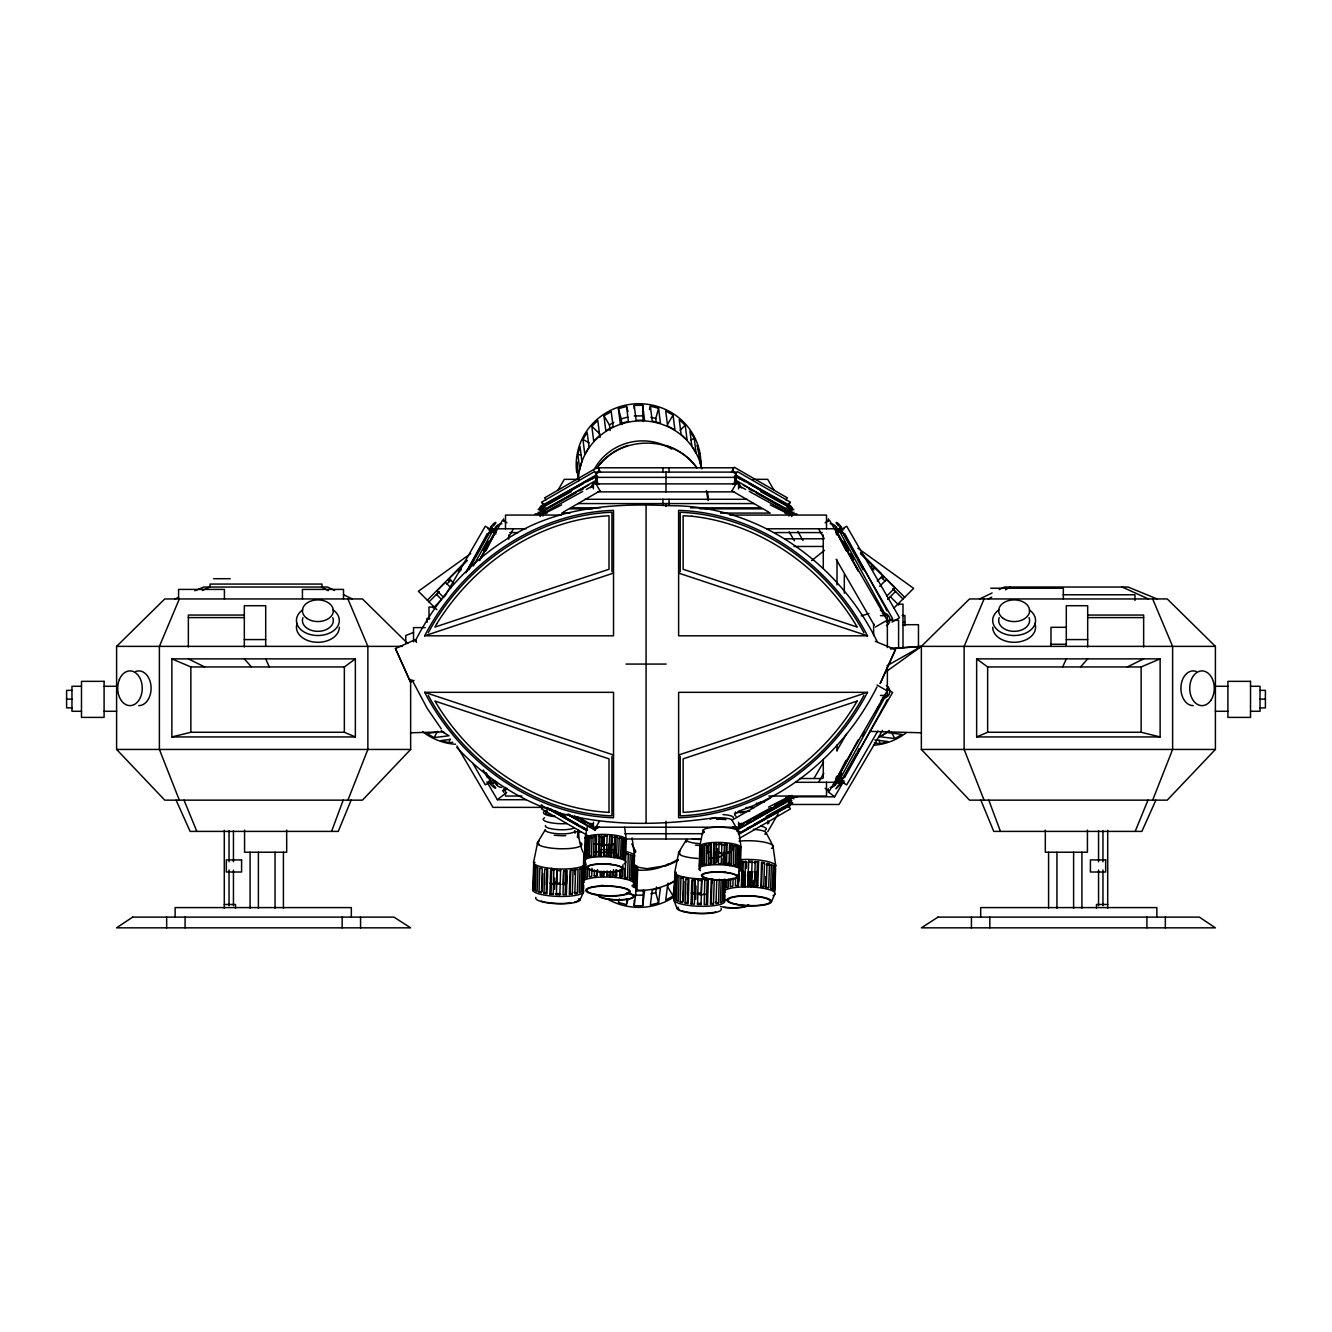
<?xml version="1.0" encoding="UTF-8"?>
<svg xmlns="http://www.w3.org/2000/svg" width="1332" height="1332" viewBox="0 0 1332 1332"><rect width="100%" height="100%" fill="white"/><g stroke="black" fill="none" stroke-linecap="round" stroke-linejoin="round"><path stroke-width="1.5" d="M578.754 830.236L578.271 838.061M636.113 890.775L644.571 890.875L642.69 905.793L634.232 905.693L634.248 900.415M642.69 905.793L643.423 889.626M532.883 887.695L533.633 864.535M556.393 894.555L556.41 893.539L559.873 893.655L559.856 894.671L556.393 894.555L557.176 869.613M556.56 884.098L556.576 883.083L560.039 883.199L560.023 884.198L556.56 884.098L557.009 870.129M583 879.936L583.749 856.792M583.566 889.277L583.699 885.281M584.382 859.057L584.998 840.242M604.278 835.863L603.629 856.143L604.278 835.863L607.092 835.947L604.262 836.679M626.207 841.524L625.091 877.305L627.538 877.938L628.304 854.012L625.873 853.379M634.432 858.374L633.616 885.747L635.014 886.346L635.647 866.882L634.248 866.283M637.046 888.144L637.662 869.313M674.042 897.552L674.808 874.391M697.568 904.411L697.568 903.396L701.048 903.512L701.032 904.511L697.568 904.411L698.184 878.97M698.351 879.47L698.334 880.469L701.798 880.585L701.814 879.57L701.032 904.511M699.15 867.065L699.766 848.251M701.198 894.055L701.215 893.056L697.735 892.939L697.718 893.955L701.198 894.055L701.664 879.087M719.047 843.872L721.844 844.788L719.047 843.872L718.398 864.152L721.228 863.419M724.158 889.793L724.491 879.819M724.725 899.133L724.858 895.137M740.359 868.364L740.975 849.533M747.835 886.196L747.851 885.181L751.331 885.297L751.315 886.313L747.835 886.196L748.634 861.255L752.097 861.354L752.081 862.37L748.617 862.27L748.634 861.255M751.115 873.742A20.796 4.695 1.8 0 0 748.418 872.593L748.467 871.711L751.931 871.827M774.841 891.374L775.607 868.231M539.01 892.057L539.776 868.114L542.224 868.747L541.458 892.69L539.01 892.057L542.191 891.441L542.773 873.492M543.972 893.206L544.738 869.263L547.735 869.746L546.969 893.689L543.972 893.206L546.22 892.39L546.986 868.464M546.353 884.614L546.669 874.641M547.136 883.366L547.385 875.39M550.665 870.112L555.194 869.48L550.665 870.112L549.9 894.055L553.246 894.355L553.879 869.113M551.731 868.231L551.065 893.106L549.9 894.055A21.062 4.762 1.8 0 1 553.429 893.922M551.215 884.198L554.562 884.098L554.761 878.104M554.545 889.426L554.811 881.451M559.856 894.671L560.639 869.713M563.569 871.411L563.186 883.382L566.533 883.699L566.799 875.723M565.817 870.678L565.367 884.631L562.021 884.331M566 869.613L565.218 893.556L566.366 894.571L567.132 870.629L563.786 870.728L563.02 894.671L566.366 894.571M572.31 894.088L573.076 870.146L570.862 869.213L570.096 893.139L572.31 894.088L569.313 894.388L570.079 870.445L573.076 870.146M574.725 874.491L574.925 868.497M577.305 893.256L578.071 869.313L575.607 869.796L574.841 893.722L577.305 893.256L574.159 892.44M584.099 859.506L583.133 890.758L582.217 891.491L582.983 867.548L583.899 866.832M586.013 863.919L585.564 877.888L587.312 877.255L587.628 867.282M588.511 837.412L587.878 856.876L586.463 857.392L587.096 837.928L591.658 837.928M589.46 856.459L590.093 837.012L592.091 836.613L591.458 856.076L589.46 856.459L592.024 857.125M589.51 868.764L589.243 876.739L591.708 876.273L591.974 868.298M594.139 836.33L593.523 855.777L595.97 855.544L596.586 836.08L594.139 836.33L595.953 837.095L595.321 856.559M596.47 876.856L594.238 875.907L594.438 869.929M596.52 874.858L596.653 870.878M597.435 869.629L597.252 875.607L594.238 875.907M598.984 835.93L599.916 836.762L599.283 856.21L598.351 855.394L598.984 835.93L602.63 836.679L602.33 846.403M598.717 848.667L598.851 844.771L602.514 844.255L598.851 844.771M600.316 871.444L600.183 875.424L603.546 875.324L603.662 871.344M600.832 855.477L600.965 851.498M601.714 835.847L601.082 855.311L598.351 855.394M601.182 856.709L601.381 850.865M601.331 876.439L601.631 871.394M603.18 876.09L603.296 872.194M604.179 855.377L604.312 851.398L605.444 852.413L602.097 852.513M603.679 876.639L603.929 871.294M606.46 856.226L607.092 835.947M606.676 876.339L607.026 870.845M607.675 875.557L607.808 871.661M608.075 856.326L608.574 844.455L612.237 845.187L608.574 844.455M610.139 876.456L610.289 871.461M610.789 856.576L611.421 837.112L612.37 836.346L611.738 855.81L609.024 855.56L609.656 836.096L612.37 836.346M610.322 875.923L610.489 870.962M610.922 856.043L611.305 844.371M612.137 876.573L612.27 872.593M613.503 869.646L613.303 875.64L616.649 875.94L616.849 869.962M613.885 857.691L614.751 836.646L617.182 837.045L616.566 856.509L614.735 857.159M614.252 856.726L614.618 845.037L612.82 844.272L615.267 844.038M614.818 857.658L615.367 837.695L617.182 837.045M615.351 875.324L615.484 871.428M615.85 869.846L615.484 876.889L616.649 875.94M618.015 857.941L618.131 854.045M619.78 870.329L619.58 876.306L622.577 876.789L622.96 864.834M619.746 876.656L619.929 870.678M621.228 837.978L620.595 857.442L618.614 856.926L619.23 837.462L621.228 837.978L618.631 838.477M620.329 877.605L620.595 869.629M620.679 877.522L620.928 869.729M624.691 868.581L624.358 878.554L627.538 877.938M636.013 887.994L636.629 867.448L635.947 889.942M674.475 896.836L674.675 890.858M675.058 878.887L676.157 872.177M680.952 877.971L683.399 878.604L682.617 902.547L680.186 901.914L680.952 877.971L684.132 877.355M683.999 881.351L683.349 901.298L680.186 901.914M685.131 903.063L685.913 879.12L688.161 878.321L687.395 902.247L685.131 903.063L688.128 903.546L688.91 879.603L685.913 879.12M687.512 894.455L687.828 884.481M695.187 880.286L694.405 904.212L691.058 903.912L691.841 879.969L696.353 879.336M693.006 879.037L692.24 902.963L691.058 903.912M692.374 894.055L695.737 893.955L694.588 892.939L695.038 878.97M695.72 899.283L695.987 885.963M704.228 864.485L704.861 845.021L706.859 844.621L706.226 864.085L704.228 864.485L706.793 865.134M704.811 879.287L704.178 904.528L707.525 904.428L708.308 880.485L707.159 879.47L706.393 903.412L707.525 904.428M707.175 853.462L707.425 845.687L704.861 845.021M708.907 844.338L708.291 863.802L710.739 863.552L711.355 844.088L708.907 844.338L710.722 845.104L710.089 864.568M710.855 864.168L711.221 852.497L708.79 852.097L710.622 851.431M711.771 883.249L711.887 879.253M712.021 879.053L711.255 902.996L713.486 903.945L714.252 880.002L711.238 880.302L710.472 904.245L713.486 903.945M713.752 843.939L713.12 863.402L715.85 863.319L716.483 843.872L713.752 843.939L717.399 844.688L716.483 843.872M714.052 864.235L714.685 844.771M714.185 863.702L714.568 852.014L717.282 852.28L713.619 852.78L714.568 852.014M716.966 862.004L717.282 848.584M716.783 879.653L716.017 903.579L718.464 903.113L719.247 879.17M721.228 864.235L721.861 843.955M721.112 880.652L720.412 902.597L722.16 901.964L722.86 880.036M722.843 864.335L723.159 858.308M723.959 863.019L724.275 853.279L727.006 853.213L723.343 852.463M724.092 879.403L723.393 901.348L724.292 900.615L724.908 879.12M725.557 864.585L726.19 845.137L727.139 844.371L726.506 863.819L723.792 863.569L724.425 844.122L727.139 844.371M725.757 880.385L724.591 889.093M726.989 879.753L726.723 887.728L728.471 887.112L728.721 879.137M729.02 864.734L729.52 844.654L731.951 845.054L731.335 864.518L729.503 865.167M729.586 865.667L730.136 845.72L731.951 845.054M730.669 878.621L730.419 886.596L732.883 886.13L733.133 878.138M733.283 850.382L733.416 846.486L735.997 845.987L735.364 865.45L732.783 865.95M735.664 877.788L735.397 885.763L738.411 885.464L738.927 869.513M737.628 886.712L738.144 874.558M738.278 881.884L738.544 874.108M738.694 881.834L738.96 873.842M740.009 869.563L739.943 847.668L740.026 867.765M745.853 886.196L741.358 885.281L742.124 861.354L746.619 862.27L746.42 868.248M742.49 886.296L743.273 862.353L742.124 861.354M742.607 887.245L743.123 871.278M742.973 886.479L743.423 872.843M745.47 861.255L744.705 885.181L741.358 885.281M745.021 886.896L745.237 874.525M748.001 886.679L748.467 871.711M748.634 885.98L749.017 874.292L750.415 874.891L750.033 886.563M751.015 887.145L751.398 875.457M751.315 886.313L752.097 861.354M751.464 886.796L751.914 872.826L748.451 872.726M753.496 880.452L753.296 886.429L757.825 885.797L758.591 861.854L754.062 862.503L758.591 861.854M753.479 885.78L753.596 881.801M754.478 885.497L755.244 861.554M754.611 886.796L755.061 872.843M757.409 862.803L756.643 886.746L757.825 885.797M756.826 885.68L757.209 873.725M760.905 886.513L761.521 862.237L764.518 862.72L763.752 886.646L761.504 887.462L762.27 863.519L764.518 862.72M765.534 888.411L765.917 876.456M769.48 863.869L768.697 887.795L766.266 887.162L767.032 863.236L769.48 863.869L766.3 864.485M771.394 864.501L770.629 888.427L772.36 889.16L773.126 865.234L767.515 864.884M577.355 837.328L578.288 829.869L577.922 833.632M627.255 899.033L626.556 904.628L618.398 902.413L619.347 899.033M634.232 905.693L635.88 892.64M658.557 902.88L660.422 887.944L652.247 889.976L650.382 904.894L658.557 902.88L655.76 892.623L656.476 887.029M668.115 883.116L667.648 886.846L673.06 896.07L665.717 900.082L667.598 885.147L674.941 881.135M673.06 896.07L674.708 882.999M501.864 523.709A6.86 6.86 0 0 0 495.221 528.787L495.937 532.467M830.136 787.395A6.86 6.86 0 0 0 836.779 782.3L836.063 778.637M741.025 478.887L743.123 480.219M786.762 513.403L788.977 513.22A3.979 3.979 0 0 1 791.791 516.033M585.064 837.878L587.462 826.123M699.833 845.887L703.03 830.219M450.399 739.393L441.075 740.575L449.001 742.723L449.883 739.21M577.838 454.378L580.003 446.436L581.884 461.372L579.72 469.297L577.838 454.378L581.351 455.244M649.45 409.607L650.382 406.193L658.557 408.225L660.422 423.143L652.247 421.128L650.382 406.193M656.243 422.194L655.76 418.464L658.557 408.225M627.022 902.929L627.988 899.55M841.008 783.965L835.98 788.711L838.527 785.131M881.135 700.599L885.447 695.737L882.367 697.735M886.429 701.331L887.212 699.883M544.422 506.893L543.506 506.926M544.422 512.154L543.506 512.204M786.363 806.276L788.378 805.177M789.859 799.916L792.69 797.418L790.609 798.884M789.859 805.194L792.707 802.83L790.609 804.162M880.435 610.605C883.616 609.956 887.994 618.93 882.367 613.353M331.551 831.401L343.206 800.149M895.47 649.55L880.219 683.466L895.47 649.55L875.257 641.341M347.918 800.149L367.865 749.45L367.865 646.37L347.918 598.95M1152.663 800.149L1172.61 749.45L1172.61 646.37L1152.663 598.95M1135.18 831.401L1147.968 800.149M351.132 800.149L338.261 831.401L190.11 831.401L176.107 800.149M179.337 598.95L159.39 646.37L159.39 749.45L179.337 800.149M984.082 598.95L964.135 646.37L964.135 749.45L984.082 800.149M1155.893 800.149L1141.89 831.401L993.739 831.401L980.868 800.149M579.936 900.049L583.499 892.174M771.228 902.164A22.244 5.028 1.8 0 0 740.742 895.887A22.244 5.028 1.8 0 0 735.58 904.378A22.244 5.028 1.8 0 0 771.228 902.164L774.774 894.272M1062.653 666.949L1066.299 658.874M486.03 550.682L496.02 530.902M845.97 760.405L835.98 780.202M493.473 525.957C502.064 516.25 483.483 529.72 495.221 528.787L495.221 532.35A6.86 6.86 0 0 0 495.904 533.999M492.374 529.254L489.177 533.383L490.942 532.567M834.531 784.831L839.227 780.402M840.942 780.669L842.573 777.672M438.145 732.017L426.956 733.433L434.099 737.628L437.545 731.318M465.8 572.777L487.429 533.416M489.127 530.336L491.358 526.273M468.831 569.88L474.741 559.157M475.441 557.858L489.477 532.317M473.393 565.983L493.04 530.203L495.937 527.139M483.433 550.266L488.345 541.308M493.256 532.367L495.221 528.787M480.685 557.792L495.704 530.469M479.603 560.606L495.604 531.485M836.396 779.603L858.291 739.76M836.296 780.635L851.315 753.296M886.646 689.06L892.59 692.49L839.743 784.015L836.779 782.3L841.691 773.359M862.337 735.797L864.302 732.217M877.072 708.957L879.037 705.377M838.96 780.902L885.414 696.32M842.523 778.77L856.559 753.229M857.259 751.947L859.24 748.368M840.642 784.831L842.873 780.752M844.571 777.672L887.112 700.249M415.184 641.192C437.096 598.101 470.379 560.589 512.104 535.864C559.473 506.543 616.533 503.046 670.712 505.727C758.724 505.194 839.01 563.669 876.972 641.192M424.658 635.814C460.905 565.884 533.466 512.803 613.536 510.389L613.536 635.814L424.658 635.814L613.536 573.093M428.255 632.75C464.402 565.717 534.665 515.234 611.954 512.271L611.954 571.761M863.902 695.387C827.755 762.42 757.492 812.903 680.202 815.867L680.202 756.376M867.498 692.324C831.251 762.254 758.691 815.334 678.621 817.748L678.621 692.324L867.498 692.324L678.621 755.028M876.972 686.946C848.334 743.822 798.817 790.992 737.945 811.421M542.873 506.959L545.071 504.628L576.073 487.595M542.873 512.221L545.071 509.89L576.073 492.857M741.275 826.423L742.374 826.356M741.275 831.684L742.007 831.934M787.012 797.169L788.977 797.868A3.979 3.979 0 0 0 791.391 796.02M444.871 596.237L485.281 526.24L491.225 529.686M466.35 571.944L492.257 527.072M479.853 559.49L502.53 520.213L506.926 522.76M508.225 537.795L513.386 528.854M558.041 490.126L564.269 479.337L578.804 479.337M731.318 472.41L734.298 467.232L787.395 497.885L785.913 499.816M733.233 472.294L733.815 471.278M734.365 476.706L737.362 471.545L790.442 502.197L788.461 505.644M734.881 479.037L736.879 475.574L792.69 508.408L790.425 505.71L741.375 478.754M734.948 480.436L735.947 478.704M734.365 481.984L737.362 476.806L790.442 507.459L788.461 510.905M734.881 484.299L736.879 480.852L792.69 513.686L790.425 510.988L743.189 485.015M732.034 490.759L735.947 483.982M596.053 827.122L599.45 821.228M595.188 830.119L597.119 826.789M789.377 507.242L790.425 505.71M789.893 509.607L790.892 507.892M785.947 513.619A3.979 3.979 0 0 1 786.912 513.22L788.977 513.22L790.425 510.988M791.441 516.533L793.939 512.187M767.732 831.751L778.121 813.785M818.614 782.234L823.775 773.309M837.179 750.099L846.453 734.032M877.805 731.018L846.719 784.848L840.775 781.418M814.102 778.204L823.509 762.17M791.291 796.802L834.631 796.802L844.055 780.735M882.5 730.419L839.027 804.478L789.593 804.478M582.95 439.46L587.146 432.317L589.027 447.252L584.815 454.395L582.95 439.46L589.26 442.923M667.648 424.242L673.06 415.035L665.717 411.022L667.598 425.94L674.941 429.953L673.06 415.035M542.84 503.08L542.707 504.095M542.84 508.358L542.707 509.357M545.221 505.461L545.071 504.628M545.221 510.739L545.371 509.74M544.239 512.454L543.306 513.569M788.011 798.284L790.409 796.436L788.144 799.133L738.877 826.14L740.292 823.959M787.095 799.983L786.296 801.381L788.378 799.899M1080.552 666.949L1087.678 658.874M542.757 507.609L541.591 509.39L542.923 508.658M588.877 480.219L590.975 478.887M789.243 803.496L790.409 801.697L789.077 802.43M410.639 679.353L410.639 749.45L362.471 800.149L164.768 800.149L116.6 749.45L116.6 646.37L164.768 598.95L362.471 598.95L407.725 643.489M1215.4 749.45L1167.232 800.149L969.529 800.149L921.361 749.45L921.361 646.37L969.529 598.95L1167.232 598.95L1215.4 646.37L1215.4 749.45L921.361 749.45M427.322 600.199L466.916 560.322M467.232 560.539L447.885 579.886L449.45 581.451M429.004 601.881L439.294 591.608M446.636 584.248L450.765 580.136M433.25 608.008L441.658 599.583L436.48 594.405M597.136 467.798C620.396 434.898 673.542 434.898 696.803 467.798M872.293 565.151L870.728 566.716L873.975 569.963M872.81 568.797L874.375 567.232M877.255 581.185L882.8 575.657M882.55 578.538L884.115 576.972L860.489 553.346M879.719 586.296L886.579 579.437L894.987 587.862L886.812 596.037M887.628 599.383L895.52 591.508M893.755 608.225L913.619 588.361L857.908 548.218M591.841 426.307L597.802 420.446L599.666 435.381L593.722 441.242L591.841 426.307L599.583 433.699L600.049 437.429M680.103 430.303L685.231 425.258L679.237 419.53L681.102 434.465L687.112 440.193L685.231 425.258M544.155 511.871C538.378 516.982 546.453 513.403 535.064 513.919M788.128 797.102L768.497 807.092M787.845 804.495L788.86 803.845M534.981 862.32L534.082 863.053L533.283 889.193L534.165 889.992L534.931 866.05L534.049 865.267M584.731 858.491L586.097 838.444L585.414 860.922M614.085 851.697L612.903 852.647L616.25 852.946M633.1 859.806L634.015 859.073M699.5 866.499L700.865 846.453L700.182 868.947M774.275 869.663L775.174 868.93M811.638 560.622L824.475 550.332M486.896 781.867L497.369 799.716L506.61 792.507M171.878 658.874L190.859 666.949L344.355 666.949L355.361 658.874L355.361 736.946L171.878 736.946L171.878 658.874L355.361 658.874M470.729 553.563L418.381 591.258L436.896 609.773M886.113 671.711L921.361 646.37L1215.4 646.37M541.575 505.71L539.31 508.408L541.575 505.71L590.625 478.754M541.575 510.988L539.31 513.686L541.575 510.988L588.811 485.015M739.377 825.923L741.308 823.243M766.183 816.466L788.494 804.162M894.888 738.611L902.03 734.398L887.112 732.533L879.969 736.729L894.888 738.611L891.441 732.3M563.12 512.187L600.033 490.875M825.074 522.76L829.47 520.213L887.212 620.196L875.307 627.072M836.063 532.467L836.779 528.787C848.501 529.587 829.919 516.317 838.527 525.957M840.775 529.686L846.719 526.24L899.55 617.765L892.074 622.094M491.225 781.418L485.281 784.848L472.86 763.319M501.864 787.395A6.86 6.86 0 0 1 495.221 782.3L492.257 784.015L486.03 773.259M502.53 790.892L506.926 788.344M886.646 622.027L892.59 618.597L839.743 527.072M770.629 797.901L731.967 820.229L735.947 827.122M736.879 830.236L789.959 799.6L788.494 797.035M739.127 833.266L790.442 803.629L788.461 800.182M738.644 834.498L789.959 804.861L789.377 803.862M739.127 838.527L790.442 808.907L788.461 805.46M603.929 415.817L611.238 411.638L613.12 426.556L605.81 430.736L603.929 415.817L609.423 424.908L610.123 430.502M609.423 424.908L613.802 422.394M691.075 440.01L694.222 438.211L689.976 431.168L691.841 446.087L696.103 453.146L694.222 438.211M496.553 526.689L497.469 526.273M886.929 665.8L921.361 646.37L890.425 648.484M577.588 486.763L583.299 483.616M586.913 481.635L590.526 479.653M543.856 506.693L571.228 491.641M579.686 490.875L583.299 488.894M540.209 516.033A3.979 3.979 0 0 1 543.023 513.22L582.767 491.391M586.38 489.41L589.993 487.429M740.192 824.675L770.912 807.791M774.525 805.81L788.977 797.868L788.977 796.02M739.959 827.005L743.572 825.024M747.185 823.043L750.798 821.061M754.128 819.23L786.929 801.198M741.375 827.072L790.425 800.116M746.902 828.471L750.515 826.473M754.128 824.491L786.929 806.476M741.375 832.333L790.425 805.377M544.588 513.436L561.671 504.928M988.294 598.95L991.707 597.119M1005.394 589.776L1010.522 587.029M637.445 867.182L646.969 868.697L666 865.667L678.021 859.556M1127.355 666.949L1143.639 658.874M979.686 598.95L992.09 592.99M999.2 589.593L1004.511 587.029L1128.087 587.029L1157.075 598.95M202.381 590.442L209.923 587.029L210.056 584.065L321.978 584.065L321.978 587.029M414.069 680.419L410.472 682.034L395.454 648.551L415.218 639.66L416.483 642.257M976.639 736.946L987.645 732.267L1141.141 732.267L1160.122 736.946L1160.122 658.874L976.639 658.874L976.639 736.946L1160.122 736.946M976.639 658.874L987.645 666.949L1141.141 666.949L1160.122 658.874M174.925 598.95L178.555 597.452M194.855 590.759L203.913 587.029L327.489 587.029L334.582 590.442M413.536 632.5L405.794 635.481L405.794 643.406M594.022 844.088L595.854 843.422M596.453 844.471L598.284 843.822M727.488 863.802L729.237 863.169M727.072 864.784L731.335 864.518M788.494 506.926L787.578 506.893M788.494 512.204L787.578 512.154M861.138 615.9L868.88 613.602M626.556 406.46L628.421 421.395L620.262 423.609L618.398 408.674L626.556 406.46L627.988 411.555M621.961 424.458L621.245 418.864L627.772 417.082M874.375 743.006L879.986 743.706L887.911 741.541L874.858 739.909M650.865 893.839L655.76 892.623M171.878 736.946L190.859 732.267L344.355 732.267L355.361 736.946M625.141 854.628L628.304 854.012M489.427 777.672L491.058 780.669M715.883 817.515C662.553 825.324 606.31 827.089 554.195 811.421C516.999 798.767 483.616 776.256 456.909 747.535M597.119 484.299L595.121 480.852L542.041 511.505L543.023 513.22L545.238 513.403M434.099 737.628L449.017 735.747L441.874 731.551M449.001 742.723L452.73 742.257M595.004 851.981L598.018 851.681M730.036 852.047L727.588 852.28L729.387 853.063M747.252 875.207L750.415 874.891M890.342 648.834L921.361 646.37M599.916 836.762L602.63 836.679M607.958 863.902L610.672 863.835M743.273 862.353L746.619 862.27M722.727 871.927L725.441 871.844M753.929 871.827L757.275 871.727M550.066 883.183L554.562 884.098M708.308 880.485L703.812 879.57M691.241 893.039L694.588 892.939M410.639 732.783L443.723 731.884M634.232 405.394L642.69 405.294L644.571 420.229L636.113 420.329L634.232 405.394L634.248 408.924M634.265 415.967L642.723 415.867L643.423 421.478M753.196 479.337L767.732 479.337L773.959 490.126M597.568 491.858L734.432 491.858M585.031 499.284L746.969 499.284M577.872 503.579L754.128 503.579M571.728 507.825L600.416 507.825M690.592 507.825L760.272 507.825M569.979 508.857L592.773 508.857M699.849 508.857L762.021 508.857M538.128 509.607L541.075 509.607M790.925 509.607L793.872 509.607M547.169 513.086L543.023 513.086L543.023 516.033M561.688 513.086L569.979 513.086M720.579 513.086L770.312 513.086M784.831 513.086L788.977 513.086L788.977 516.033M543.023 513.22L545.088 513.22A3.979 3.979 0 0 1 546.053 513.619M796.936 513.919C785.564 513.436 793.622 516.966 787.845 511.871M561.055 515.068L505.494 515.068L505.494 528.787M729.786 515.068L826.506 515.068L826.506 528.787M487.912 528.787L492.773 528.787M494.988 528.787L526.073 528.787M766.832 528.787L837.012 528.787L837.012 535.031M839.227 528.787L844.088 528.787M509.806 532.584L518.015 532.584M774.924 532.584L822.194 532.584M784.598 538.794L824.142 538.794M794.022 546.47L823.059 546.47M213.553 578.704L230.22 578.704M990.708 588.228L1063.336 588.228L1063.336 598.95M1063.136 594.771L1134.964 594.771L1134.964 600.482M897.818 604.145L902.996 604.145L902.996 647.152M434.182 607.059L429.004 607.059L429.004 619.33M244.322 615.051L188.361 615.051L188.361 646.952M1087.678 615.051L1143.639 615.051L1143.639 646.952M902.18 615.467L904.961 615.467L904.961 625.724M880.485 615.667L887.362 615.667L887.362 647.568M188.361 617.598L244.322 617.598M1087.678 617.598L1143.639 617.598M429.82 618.381L427.039 618.381L427.039 622.277M888.294 620.312L898.584 620.312L898.584 647.252M903.179 622.294L904.961 622.294M902.996 624.691L918.464 624.691L918.464 647.152M1066.299 627.305L1050.981 627.305L1050.981 646.37M425.141 627.605L413.536 627.605L413.536 641.891M867.498 635.814L678.621 635.814L678.621 510.389C758.691 512.803 831.251 565.884 867.498 635.814L678.621 573.093M244.322 639.576L265.701 639.576M1066.299 639.576L1087.678 639.576M1050.981 644.255L1066.299 644.255M116.6 646.37L402.497 646.37M625.973 664.069L666.183 664.069M81.485 686.28L71.961 686.28L71.961 711.288L81.485 711.288M104.096 686.28L116.6 686.28M1215.4 686.28L1227.904 686.28M1250.515 686.28L1260.039 686.28L1260.039 711.288L1250.515 711.288M71.961 690.359L66.6 690.359L66.6 707.891L71.961 707.891M1260.039 690.359L1265.4 690.359L1265.4 707.891L1260.039 707.891M424.658 692.324L613.536 692.324L613.536 817.748C533.466 815.334 460.905 762.254 424.658 692.324L613.536 755.028M880.485 695.421L887.362 695.421L887.362 667.515M66.6 699.134L71.961 699.134M1260.039 699.134L1265.4 699.134M104.096 711.288L116.6 711.288M1215.4 711.288L1227.904 711.288M116.6 749.45L410.639 749.45M799.6 778.521L822.194 778.521M487.912 782.3L492.773 782.3M494.988 782.3L497.002 782.3M795.637 782.3L837.012 782.3L837.012 776.073M839.227 782.3L844.088 782.3M521.961 796.037L505.494 796.037L505.494 787.395M768.88 796.037L826.506 796.037L826.506 782.3M789.11 797.185L796.936 797.185M788.977 797.868L786.912 797.868A3.979 3.979 0 0 1 785.947 797.468M497.369 799.716L526.257 799.716M759.956 802.247L764.102 802.247M756.176 803.279L760.272 803.279M543.623 807.375L492.973 807.375L456.943 745.987M745.937 807.525L754.128 807.525M574.641 831.751L580.869 831.751M624.891 833.715L702.996 833.715M624.891 838.993L700.948 838.993M224.292 904.478L235.498 904.478L235.498 908.241M1107.708 904.478L1096.502 904.478L1096.502 908.241M634.265 895.121L642.723 895.221M869.663 731.385L921.361 732.783M607.459 851.398L610.922 851.514L610.905 852.513L607.442 852.413M603.646 855.311L606.46 855.41M603.513 863.819L606.326 863.902M718.281 871.827L721.095 871.911M557.159 870.612L560.639 870.728M606.693 875.34L610.156 875.44M606.526 885.797L609.989 885.897M723.459 844.871L726.19 845.137M695.404 845.121L699.183 845.47M554.229 835.281L561.938 835.747A15.035 3.397 1.8 0 0 565.734 835.63M741.957 872.227L745.304 872.527M703.179 894.188L706.526 894.488M601.182 885.364L604.528 885.663M612.92 837.312L615.367 837.695M614.135 856.11L616.566 856.509M760.755 886.163L763.752 886.646M650.865 417.249L655.76 418.464M735.997 845.987L733.999 845.47L733.383 864.934L735.364 865.45M590.093 837.012L592.657 837.662M715.317 902.297L718.464 903.113M789.293 504.095L789.16 503.08M789.293 509.357L789.16 508.358M789.127 512.221L786.296 509.723L786.779 510.739M590.692 823.243L593.24 826.106L591.708 823.959M589.626 826.356L590.725 826.423M834.531 526.273L835.447 526.689M497.469 784.831L492.773 780.402M1122.077 587.029L1148.45 598.95M343.456 594.688L352.314 598.95M188.361 658.874L204.645 666.949M770.329 504.928L787.412 513.436M321.478 587.029L328.321 590.692M789.127 506.959L786.296 504.445L786.779 505.461M541.225 805.144L542.141 805.194M741.275 479.403L745.087 481.635M748.701 483.616L754.412 486.763M755.927 487.595L786.929 504.628M760.772 491.641L788.144 506.693M748.701 488.894L752.314 490.875M755.927 492.857L786.629 509.74M742.007 487.429L745.62 489.41M749.233 491.391L788.977 513.22M577.355 816.732L591.808 824.675M574.558 816L592.907 826.09M568.564 814.102L577.872 819.23M581.202 821.061L584.815 823.043M567.149 814.168L590.625 827.072M554.978 810.522L565.817 816.466M546.886 807.475L577.872 824.491M581.485 826.473L585.098 828.471M541.575 805.377L587.012 830.352M731.967 490.875L768.88 512.187M877.055 685.031L887.212 690.892L829.47 790.892L825.074 788.344M568.581 814.918L595.121 830.236M550.399 808.74L587.562 830.202M547.352 807.925L586.28 830.402M587.562 835.464L541.558 808.907L543.023 806.976M841.058 532.567L842.823 533.383L839.626 529.254M828.471 791.991L834.631 796.802M789.077 508.658L790.409 509.39L789.243 507.609M836.063 527.139L838.96 530.203L885.414 614.785M724.558 891.308L725.441 892.09M583.383 881.451L584.282 882.234M493.473 785.131C500.499 792.523 488.511 784.898 489.127 780.752M860.755 553.063L881.118 573.443M860.605 553.213L904.678 597.285M881.235 577.222L885.364 581.351M892.706 588.694L902.996 598.984M890.342 596.669L898.75 605.094M459.707 568.065L461.272 569.63L459.19 571.711L457.625 570.146M449.2 578.571L453.413 582.783M450.965 587.878L445.421 582.35L437.013 590.775L443.872 597.635M788.694 513.569L787.761 512.454M244.322 658.874L251.448 666.949M835.98 530.902L858.291 571.345M886.429 609.756L887.112 610.839L844.571 533.416M441.308 728.87L427.356 708.624L412.021 679.903M818.614 528.854L823.775 537.795M836.146 559.207L874.292 625.274M797.835 531.485L803.029 540.476M789.177 531.834L794.355 540.809M791.957 795.454L793.939 798.9M600.682 472.41L597.702 467.232L544.605 497.885L546.087 499.816M598.185 471.278L598.767 472.294M597.635 476.706L594.638 471.545L541.558 502.197L543.539 505.644M597.119 479.037L595.121 475.574L542.041 506.227L542.623 507.242M596.053 478.704L597.052 480.436M597.635 481.984L594.638 476.806L541.558 507.459L543.539 510.905M596.053 483.982L599.966 490.759M541.108 507.892L542.107 509.607M538.061 512.187L540.559 516.533M863.902 632.75C827.755 565.717 757.492 515.234 680.202 512.271L680.202 571.761M428.255 695.387C464.402 762.42 534.665 812.903 611.954 815.867L611.954 756.376M840.642 526.273L842.873 530.336M842.523 532.317L856.559 557.858M857.259 559.157L863.169 569.88M830.136 523.709A6.86 6.86 0 0 1 836.779 528.787L838.744 532.367M843.655 541.308L848.567 550.266M850.532 553.829L853.479 559.207M881.001 609.29L882.983 612.87A6.86 6.86 0 0 1 886.413 625.69M836.296 530.469L853.013 560.872M855.96 566.25L857.925 569.83M486.263 772.91L489.21 778.288M483.233 770.029L487.429 777.672M836.396 531.485L845.97 550.682M491.358 784.831L490.992 783.965M766.067 832.6L772.993 845.837L775.674 865.334M631.784 843.939L635.547 851.115M395.454 648.551L410.472 682.034M265.701 658.874L269.347 666.949M415.967 641.541L415.218 639.66M184.032 800.149L196.82 831.401M673.975 900.449L677.006 908.524M988.794 800.149L1000.449 831.401M618.398 408.674L621.245 418.864M879.103 740.192L879.986 743.706M706.443 490.675L707.958 500.183M738.86 831.335L741.042 847.185M632.101 837.928L634.515 855.477M624.625 827.289L626.256 839.177M836.779 528.787L836.779 532.35A6.86 6.86 0 0 1 836.096 533.999M494.988 780.535L495.221 782.3M578.055 479.353L576.856 461.838L578.754 480.852M700.482 460.439L700.482 464.535M642.69 405.294L642.723 415.867M1165.333 917.115L1165.333 927.838M1156.875 917.115L1156.875 907.592L980.668 907.592L980.668 917.115M1146.919 917.115L1146.919 927.838M1141.141 666.949L1141.141 732.267M1107.708 830.319L1107.708 908.241M1102.963 830.718L1102.963 861.837M1102.963 869.996L1102.963 905.66M1098.55 830.718L1098.55 861.837M1098.55 870.129L1098.55 905.66M1087.678 646.952L1087.678 605.71L1066.299 605.71L1066.299 646.37M1087.428 830.119L1087.428 852.23L1045.32 852.23L1045.32 830.119M1081.917 852.23L1081.917 908.191M1073.609 852.23L1073.609 908.191M1056.942 852.23L1056.942 908.191M1048.584 852.23L1048.584 908.191M989.842 917.115L989.842 927.838M987.645 666.949L987.645 732.267M971.428 917.115L971.428 927.838M873.626 623.642L873.626 635.614M844.322 574.508L844.322 593.206M837.012 559.956L837.012 584.898M837.012 744.904L837.012 751.131M836.779 782.3L836.779 778.754A6.86 6.86 0 0 0 836.096 777.089M828.371 518.847L828.371 520.862M828.371 788.81L828.371 792.24M823.276 535.031L823.276 568.264M823.276 759.44L823.276 778.154M788.977 504.112L788.977 506.526M788.977 509.39L788.977 511.804M788.977 800.249L788.977 802.746M788.977 805.527L788.977 807.525M738.577 488.894L738.577 483.882L593.423 483.882L593.423 488.894M738.577 822.194L738.577 827.205L593.423 827.205L593.423 822.194M735.88 477.122L735.88 472.111L596.12 472.111L596.12 477.122M735.88 484.165L735.88 477.372L596.12 477.372L596.12 484.165M732.833 471.778L732.833 467.798L599.167 467.798L599.167 471.778M669.064 467.798L669.064 471.778M669.064 499.284L669.064 504.295M666 472.111L666 477.122M666 477.372L666 491.858M666 503.579L666 506.526M666 821.228L666 838.993M662.936 467.798L662.936 471.778M662.936 499.284L662.936 504.295M646.07 505.727L646.07 822.41M543.023 504.112L543.023 506.526M543.023 509.39L543.023 511.804M508.724 535.031L508.724 539.177M503.629 518.847L503.629 520.862M503.629 788.81L503.629 792.24M360.572 917.115L360.572 927.838M351.332 917.115L351.332 907.592L175.125 907.592L175.125 917.115M344.355 666.949L344.355 732.267M343.506 598.95L343.506 589.41L302.431 589.41L302.431 598.95M342.158 917.115L342.158 927.838M286.68 830.119L286.68 852.23L244.572 852.23L244.572 830.119M283.416 852.23L283.416 908.191M275.058 852.23L275.058 908.191M265.701 646.37L265.701 605.71L244.322 605.71L244.322 646.952M258.391 852.23L258.391 908.191M250.083 852.23L250.083 908.191M233.45 830.718L233.45 861.837M233.45 870.129L233.45 905.66M229.037 830.718L229.037 861.837M229.037 869.996L229.037 905.66M224.409 598.95L224.409 589.41L178.571 589.41L178.571 598.95M224.292 830.319L224.292 908.241M190.859 666.949L190.859 732.267M185.081 917.115L185.081 927.838M166.666 917.115L166.666 927.838M455.511 744.255A62.371 60.373 82.8 0 1 422.56 731.618M444.572 732.933A62.371 60.373 82.8 0 1 441.258 730.669M906.426 732.6A62.371 60.373 -82.8 0 1 873.476 745.221M889.326 730.452A62.371 60.373 -82.8 0 1 879.17 736.879M674.691 896.453A62.371 60.373 7.2 0 1 607.176 898.917M668.264 863.952A54.229 52.497 7.2 0 1 636.946 869.929M675.158 880.452A62.371 60.373 7.2 0 1 636.38 890.076M583.016 852.313A62.371 60.373 7.2 0 1 578.371 831.118M678.338 860.122A61.588 61.339 0 0 1 666 865.667M576.773 472.727A62.371 60.373 -7.2 0 1 634.248 403.912A62.371 60.373 -7.2 0 1 700.882 463.436M593.739 470.296A54.229 52.497 -7.2 0 1 671.761 449.134M578.471 477.988A62.371 60.373 -7.2 0 1 636.413 421.029A62.371 60.373 -7.2 0 1 701.798 468.797M597.136 467.698A61.588 61.339 0 0 1 627.938 445.421M666 445.421A61.588 61.339 0 0 1 696.803 467.698M707.458 492.241A61.588 61.339 0 0 1 708.441 499.933M722.86 854.894A22.244 5.028 1.8 0 1 718.414 857.159M717.165 857.458A22.244 5.028 1.8 0 1 709.273 858.474M697.851 858.457A22.244 5.028 1.8 0 1 680.336 850.982M709.906 878.687A25.574 5.778 1.8 0 1 674.874 871.494L678.804 852.214L686.579 839.443A14.819 3.347 1.8 0 0 699.267 843.606M724.675 900.515A25.574 5.778 1.8 0 1 699.233 906.259A25.574 5.778 1.8 0 1 673.992 898.933M699.417 894.688A25.574 5.778 1.8 0 1 702.763 894.854M699.4 839.493A14.819 3.347 1.8 0 1 692.324 838.611M721.128 908.591A22.244 5.028 1.8 0 1 698.984 913.602A22.244 5.028 1.8 0 1 677.039 907.209M715.717 911.987A21.062 4.762 1.8 0 1 682.317 910.938M679.586 909.773A21.062 4.762 1.8 0 1 678.204 907.292M686.296 842.14A15.035 3.397 1.8 0 1 686.313 841.258M679.936 854.312A21.062 4.762 1.8 0 1 679.953 853.063M574.791 830.502A14.819 3.347 1.8 0 1 560.039 833.832A14.819 3.347 1.8 0 1 545.404 829.586L537.645 842.357L533.716 861.638A25.574 5.778 1.8 0 0 555.611 868.814A25.574 5.778 1.8 0 0 584.382 864.734M573.892 828.088A14.819 3.347 1.8 0 1 556.343 829.503A14.819 3.347 1.8 0 1 545.537 825.474M580.236 842.423A22.244 5.028 1.8 0 1 559.59 848.734A22.244 5.028 1.8 0 1 539.16 841.125M583.516 890.658A25.574 5.778 1.8 0 1 558.075 896.403A25.574 5.778 1.8 0 1 532.833 889.077M566.966 823.609A17.233 3.896 1.8 0 1 548.218 822.177A17.233 3.896 1.8 0 1 544.555 817.815M579.953 898.734A22.244 5.028 1.8 0 1 557.825 903.745A22.244 5.028 1.8 0 1 535.864 897.368M578.787 898.734A21.062 4.762 1.8 0 1 574.558 902.13M570.662 902.88A21.062 4.762 1.8 0 1 546.52 902.363M545.038 902.08A21.062 4.762 1.8 0 1 541.158 901.081M555.228 893.905A21.062 4.762 1.8 0 1 560.722 894.072M554.012 816.549A17.233 3.896 1.8 0 1 547.036 810.356M554.928 816.083A14.819 3.347 1.8 0 1 546.986 811.438M538.761 844.455A21.062 4.762 1.8 0 1 538.794 843.223M574.941 832.333A15.035 3.397 1.8 0 1 574.925 833.216M634.332 850.049A18.082 4.096 1.8 0 1 634.298 853.179M627.239 892.906A18.082 4.096 1.8 0 1 623.043 899.799A18.082 4.096 1.8 0 1 598.268 894.721M626.656 893.056A17.116 3.879 1.8 0 1 622.677 899.599A17.116 3.879 1.8 0 1 599.233 894.771M632.933 886.896A20.796 4.695 1.8 0 1 635.564 891.641M633.649 864.585A20.796 4.695 1.8 0 1 637.712 868.198M747.918 904.861A17.116 3.879 1.8 0 1 720.479 906.576M724.458 900.032A17.116 3.879 1.8 0 1 727.305 899.933M748.867 904.911A18.082 4.096 1.8 0 1 723.975 907.392M724.092 899.833A18.082 4.096 1.8 0 1 728.654 899.699M760.572 826.106A14.819 3.347 1.8 0 1 765.184 830.186M753.363 829.32A14.819 3.347 1.8 0 1 765.051 834.298M739.077 841.191A22.244 5.028 1.8 0 1 765.301 842.39A22.244 5.028 1.8 0 1 771.461 848.367M724.092 892.69A25.574 5.778 1.8 0 1 752.88 887.095A25.574 5.778 1.8 0 1 773.026 895.687M735.997 816.25A17.233 3.896 1.8 0 1 749.75 811.321M740.209 812.853A14.819 3.347 1.8 0 1 742.956 812.32M767.648 820.912A17.233 3.896 1.8 0 1 767.598 823.892M724.991 863.735A25.574 5.778 1.8 0 1 726.739 862.337M740.625 859.639A25.574 5.778 1.8 0 1 775.657 866.832M765.217 833.549A15.035 3.397 1.8 0 1 766.233 834.431M582.933 882.833A25.574 5.778 1.8 0 1 611.704 877.239A25.574 5.778 1.8 0 1 631.851 885.83M583.799 855.394A25.574 5.778 1.8 0 1 585.581 852.48M599.467 849.783A25.574 5.778 1.8 0 1 605.91 849.6M607.575 849.616A25.574 5.778 1.8 0 1 615.867 850.049M624.791 851.331A25.574 5.778 1.8 0 1 634.482 856.992M585.714 862.653A20.796 4.695 1.8 0 1 605.011 856.742A20.796 4.695 1.8 0 1 624.109 863.852M585.048 839.11A20.796 4.695 1.8 0 1 608.441 834.565A20.796 4.695 1.8 0 1 624.825 841.541M722.993 814.568A12.055 2.731 1.8 0 1 733.316 817.948M704.212 832.35A18.082 4.096 1.8 0 1 718.631 827.172A18.082 4.096 1.8 0 1 738.844 832.4M710.156 819.163A12.055 2.731 1.8 0 1 721.311 817.831A12.055 2.731 1.8 0 1 732.417 819.863M700.482 870.662A20.796 4.695 1.8 0 1 719.779 864.751A20.796 4.695 1.8 0 1 738.877 871.861M699.816 847.119A20.796 4.695 1.8 0 1 723.209 842.573A20.796 4.695 1.8 0 1 739.593 849.55M735.447 811.904A14.003 3.163 1.8 0 1 734.465 813.502M703.929 831.917A17.116 3.879 1.8 0 1 703.945 830.918M736.746 830.968A17.116 3.879 1.8 0 1 737.878 831.984M716.599 819.347A12.221 2.764 1.8 0 1 725.94 819.646M332.8 617.665A15.468 10.856 0 0 1 317.865 631.335A15.468 10.856 0 0 1 302.93 617.665M333.033 609.856A21.429 15.035 0 0 1 333.033 631.118A21.429 15.035 0 0 1 302.714 631.118A21.429 15.035 0 0 1 302.714 609.856M135.697 671.478A17.366 12.271 -90 0 1 150.999 686.063A17.366 12.271 -90 0 1 138.778 705.627M339.294 627.272A21.429 15.035 0 0 1 315.068 642.174A21.429 15.035 0 0 1 297.169 623.376M540.076 511.804A3.979 3.979 0 0 1 543.023 507.958M545.088 507.958A3.979 3.979 0 0 1 546.053 508.358M596.853 473.409A3.979 3.979 0 0 1 597.802 473.01M592.34 479.17A3.979 3.979 0 0 1 597.768 477.705M591.941 487.462A3.979 3.979 0 0 1 599.233 484.432M599.233 826.656A3.979 3.979 0 0 1 591.941 823.642M1029.07 617.665A15.468 10.856 0 0 1 1014.135 631.335A15.468 10.856 0 0 1 999.2 617.665M1029.286 609.856A21.429 15.035 0 0 1 1029.286 631.118A21.429 15.035 0 0 1 998.967 631.118A21.429 15.035 0 0 1 998.967 609.856M1193.222 705.627A17.366 12.271 -90 0 1 1181.001 686.063A17.366 12.271 -90 0 1 1196.303 671.478M1034.831 623.376A21.429 15.035 0 0 1 1016.932 642.174A21.429 15.035 0 0 1 992.706 627.272M886.413 685.414A6.86 6.86 0 0 1 882.983 698.218M785.947 508.358A3.979 3.979 0 0 1 786.912 507.958M788.977 507.958A3.979 3.979 0 0 1 791.924 511.804M791.791 800.332A3.979 3.979 0 0 1 788.977 803.146M734.198 473.01A3.979 3.979 0 0 1 735.147 473.409M734.232 477.705A3.979 3.979 0 0 1 739.66 479.17M732.767 484.432A3.979 3.979 0 0 1 740.059 487.462M740.059 823.642A3.979 3.979 0 0 1 732.767 826.656M739.66 831.934A3.979 3.979 0 0 1 738.211 833.382M604.129 844.355L606.942 845.271L604.129 844.355M718.897 852.363L721.711 853.279L718.897 852.363M536.13 866.749L535.364 890.692L537.096 891.424L537.862 867.482L536.13 866.749M580.019 868.814L579.254 892.74L580.985 892.124L581.768 868.181L580.019 868.814M584.199 855.294L583.433 879.237L584.332 878.504L585.098 854.578L584.199 855.294M622.793 838.494L622.161 857.958L623.559 858.541L624.192 839.093L622.793 838.494M625.174 839.66L625.257 859.756L625.174 839.66M630.236 854.644L629.47 878.571L631.185 879.303L631.951 855.377L630.236 854.644M633.166 856.076L632.4 880.019L633.283 880.802L634.049 856.859L633.166 856.076M675.207 875.124L674.442 899.05L675.324 899.833L676.09 875.907L675.207 875.124M677.305 876.606L676.539 900.549L678.254 901.281L679.02 877.338L677.305 876.606M701.864 845.937L701.231 865.4L702.647 864.884L703.279 845.437L701.864 845.937M737.562 846.503L736.929 865.967L738.328 866.566L738.96 847.102L737.562 846.503M774.325 865.933L773.559 889.859L774.441 890.658L775.207 866.716L774.325 865.933M738.76 484.998L741.641 487.862L738.877 484.948M590.409 487.495L593.24 484.998L590.409 487.495M436.863 623.642L434.931 627.072L609.007 569.264L609.007 515.75C538.028 519.53 473.659 564.035 436.863 623.642M857.225 701.065C821.012 762.52 755.41 808.491 683.133 812.387L683.133 758.857L857.225 701.065M132.634 917.115L116.6 927.838L410.639 927.838L393.972 917.115L132.634 917.115M938.028 917.115L921.361 927.838L1215.4 927.838L1199.366 917.115L938.028 917.115M104.096 681.351L81.485 681.351L81.485 717.399L104.096 717.399L104.096 681.351M1250.515 681.351L1227.904 681.351L1227.904 717.399L1250.515 717.399L1250.515 681.351M241.591 859.923L226.323 859.923L226.323 872.01L241.591 872.01L241.591 859.923M1105.677 859.923L1090.409 859.923L1090.409 872.01L1105.677 872.01L1105.677 859.923M691.724 516.217L683.133 515.75L683.133 569.264L857.225 627.072C822.377 567.915 760.722 523.643 691.724 516.217M609.007 812.387C536.746 808.491 471.145 762.52 434.931 701.065L609.007 758.857L609.007 812.387M699.433 453.013L697.219 445.121L701.315 467.932L699.433 453.013M736.313 904.195A21.062 4.762 1.8 0 0 770.046 902.08A21.062 4.762 1.8 0 0 741.191 896.153A21.062 4.762 1.8 0 0 736.313 904.195M594.422 894.521A22.244 5.028 1.8 0 0 630.053 892.307A22.244 5.028 1.8 0 0 599.583 886.046A22.244 5.028 1.8 0 0 594.422 894.521M595.154 894.338A21.062 4.762 1.8 0 0 628.87 892.224A21.062 4.762 1.8 0 0 600.033 886.296A21.062 4.762 1.8 0 0 595.154 894.338M593.672 870.912A18.082 4.096 1.8 0 0 622.643 869.113A18.082 4.096 1.8 0 0 597.868 864.018A18.082 4.096 1.8 0 0 593.672 870.912M594.255 870.762A17.116 3.879 1.8 0 0 621.678 869.047A17.116 3.879 1.8 0 0 598.235 864.235A17.116 3.879 1.8 0 0 594.255 870.762M708.441 878.937A18.082 4.096 1.8 0 0 737.412 877.122A18.082 4.096 1.8 0 0 712.637 872.027A18.082 4.096 1.8 0 0 708.441 878.937M709.024 878.77A17.116 3.879 1.8 0 0 736.446 877.072A17.116 3.879 1.8 0 0 713.003 872.244A17.116 3.879 1.8 0 0 709.024 878.77M119.381 679.536A17.366 12.271 90 0 0 129.953 705.627A17.366 12.271 90 0 0 140.643 679.636A17.366 12.271 90 0 0 119.381 679.536M306.943 618.398A15.468 10.856 0 0 0 332.8 613.536A15.468 10.856 0 0 0 313.869 600.249A15.468 10.856 0 0 0 306.943 618.398M1210.721 700.499A17.366 12.271 -90 0 0 1205.144 671.478A17.366 12.271 -90 0 0 1190.159 692.823A17.366 12.271 -90 0 0 1210.721 700.499M1003.196 618.398A15.468 10.856 0 0 0 1029.07 613.536A15.468 10.856 0 0 0 1010.122 600.249A15.468 10.856 0 0 0 1003.196 618.398"/></g></svg>
